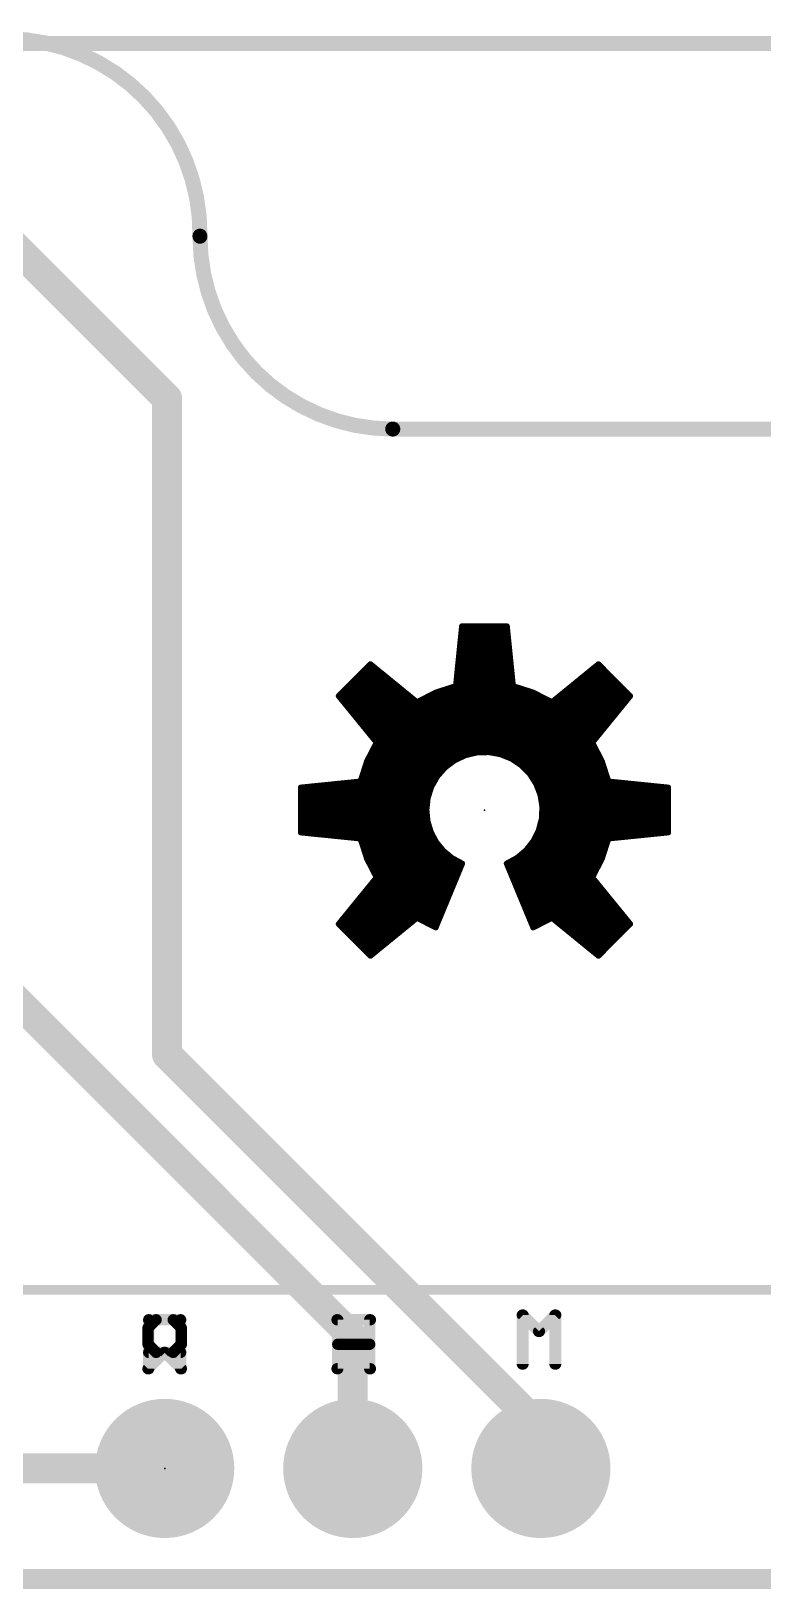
# Model space of a CAD drawing. Extents: x -52 to 61, y -28 to 22.
# Drawn here: x 6.58 to 16.46, y -10.52 to 10.52 of the extents above; entities that cross this region are included whole.
import ezdxf

# ---------------------------------------------------------------- set-up
doc = ezdxf.new("R2010")
doc.units = 0
for name, color, linetype in [('1', 12, 'CONTINUOUS'), ('16', 132, 'CONTINUOUS'), ('17', 110, 'CONTINUOUS'), ('20', 53, 'CONTINUOUS'), ('21', 53, 'CONTINUOUS'), ('22', 53, 'CONTINUOUS'), ('23', 53, 'CONTINUOUS'), ('47', 253, 'CONTINUOUS'), ('51', 53, 'CONTINUOUS')]:
    doc.layers.add(name, color=color, linetype=linetype)

# ---------------------------------------------------------------- blocks, each defined once
blk = doc.blocks.new('RECT')
blk.add_solid([(-0.5, -0.5), (0.5, -0.5), (-0.5, 0.5), (0.5, 0.5)])
blk = doc.blocks.new('ROUNDP')
at = {"const_width": 0.5}
blk.add_lwpolyline([(0, -0.25, 1), (0, 0.25, 1), (0, -0.25)], format="xyb", dxfattribs=at)

msp = doc.modelspace()

# ---------------------------------------------------------------- linework, layer by layer
at = {"layer": '1', "const_width": 0.2032}
for points in [[(26.035, 10.3505), (-26.035, 10.3505)], [(-26.035, -10.3505), (26.035, -10.3505)]]:
    msp.add_lwpolyline(points, dxfattribs=at)
at = {"layer": '16'}
for points, const_width in [([(26.035, 10.3505), (-26.035, 10.3505)], 0.2032), ([(5.956, 8.014), (8.4138, 5.5563)], 0.4064), ([(8.4138, 5.5563), (8.4138, -3.302)], 0.4064), ([(10.922, -7.112), (5.225, -1.415)], 0.4064), ([(8.4138, -3.302), (13.462, -8.3503)], 0.4064), ([(10.922, -8.89), (10.922, -7.112)], 0.4064), ([(13.462, -8.89), (13.462, -8.3503)], 0.4064), ([(8.382, -8.89), (-2.54, -8.89)], 0.4064), ([(-26.035, -10.3505), (26.035, -10.3505)], 0.2032)]:
    msp.add_lwpolyline(points, dxfattribs=dict(at, const_width=const_width))
at = {"layer": '16', "const_width": 0.2032}
for points in [[(8.5153, 5.5563, 1), (8.3122, 5.5563)], [(8.3419, 5.4844, 1), (8.4856, 5.6281)], [(8.4856, -3.2302, 1), (8.3419, -3.3738)], [(8.3122, -3.302, 1), (8.5153, -3.302)], [(11.0236, -7.112, 1), (10.8204, -7.112)], [(10.8502, -7.1838, 1), (10.9938, -7.0402)], [(13.5636, -8.3503, 1), (13.3604, -8.3503)], [(13.3902, -8.4221, 1), (13.5338, -8.2784)], [(8.382, -8.9916, 1), (8.382, -8.7884)], [(10.8204, -8.89, 1), (11.0236, -8.89)], [(13.3604, -8.89, 1), (13.5636, -8.89)]]:
    msp.add_lwpolyline(points, format="xyb", dxfattribs=at)
at = {"layer": '20'}
for points, const_width in [([(8.8582, 7.747, 0.4142), (6.2548, 10.414)], 0.2032), ([(8.9091, 7.747, 1), (8.8074, 7.747)], 0.1016), ([(8.8582, 7.747, 0.4142), (11.4618, 5.1435)], 0.2032), ([(8.8075, 7.7476, 1), (8.909, 7.7464)], 0.1016), ([(11.4618, 5.1943, 1), (11.4618, 5.0927)], 0.1016), ([(11.4618, 5.0927, 1), (11.4618, 5.1943)], 0.1016)]:
    msp.add_lwpolyline(points, format="xyb", dxfattribs=dict(at, const_width=const_width))
at = {"layer": '20', "const_width": 0.2032}
for points in [[(24.511, 5.1435), (11.4618, 5.1435)], [(-6.2548, -10.414), (18.2245, -10.414)]]:
    msp.add_lwpolyline(points, dxfattribs=at)
at = {"layer": '21'}
for points, const_width in [([(12.3953, 2.4814), (12.3134, 1.6747)], 0.0762), ([(12.3755, 2.286), (13.0245, 2.286)], 0.0762), ([(12.3832, 2.3622), (13.0168, 2.3622)], 0.0762), ([(12.3909, 2.4384), (13.0091, 2.4384)], 0.0762), ([(13.0047, 2.4814), (12.3953, 2.4814)], 0.0762), ([(13.0866, 1.6747), (13.0047, 2.4814)], 0.0762), ([(12.36, 2.1336), (13.04, 2.1336)], 0.0762), ([(12.3677, 2.2098), (13.0323, 2.2098)], 0.0762), ([(11.1608, 1.97), (10.73, 1.5392)], 0.0762), ([(11.0958, 1.905), (11.2405, 1.905)], 0.0762), ([(11.7892, 1.4576), (11.1608, 1.97)], 0.0762), ([(12.3368, 1.905), (13.0632, 1.905)], 0.0762), ([(12.3445, 1.9812), (13.0555, 1.9812)], 0.0762), ([(12.3523, 2.0574), (13.0477, 2.0574)], 0.0762), ([(14.2392, 1.97), (13.6108, 1.4576)], 0.0762), ([(14.1595, 1.905), (14.3042, 1.905)], 0.0762), ([(14.67, 1.5392), (14.2392, 1.97)], 0.0762), ([(10.8672, 1.6764), (11.5209, 1.6764)], 0.0762), ([(10.9434, 1.7526), (11.4274, 1.7526)], 0.0762), ([(11.0196, 1.8288), (11.334, 1.8288)], 0.0762), ([(12.3134, 1.6747), (12.0423, 1.5879)], 0.0762), ([(12.3136, 1.6764), (13.0864, 1.6764)], 0.0762), ([(12.3213, 1.7526), (13.0787, 1.7526)], 0.0762), ([(12.329, 1.8288), (13.071, 1.8288)], 0.0762), ([(13.3577, 1.5879), (13.0866, 1.6747)], 0.0762), ([(13.8791, 1.6764), (14.5328, 1.6764)], 0.0762), ([(13.9726, 1.7526), (14.4566, 1.7526)], 0.0762), ([(14.066, 1.8288), (14.3804, 1.8288)], 0.0762), ([(10.73, 1.5392), (11.2424, 0.9108)], 0.0762), ([(10.7424, 1.524), (11.7078, 1.524)], 0.0762), ([(10.791, 1.6002), (11.6143, 1.6002)], 0.0762), ([(10.8045, 1.4478), (14.5955, 1.4478)], 0.0762), ([(12.0423, 1.5879), (11.7892, 1.4576)], 0.0762), ([(11.9181, 1.524), (13.4819, 1.524)], 0.0762), ([(12.0806, 1.6002), (13.3194, 1.6002)], 0.0762), ([(13.6108, 1.4576), (13.3577, 1.5879)], 0.0762), ([(13.6922, 1.524), (14.6576, 1.524)], 0.0762), ([(13.7857, 1.6002), (14.609, 1.6002)], 0.0762), ([(14.1576, 0.9108), (14.67, 1.5392)], 0.0762), ([(10.8667, 1.3716), (14.5333, 1.3716)], 0.0762), ([(10.9288, 1.2954), (14.4712, 1.2954)], 0.0762), ([(10.9909, 1.2192), (14.4091, 1.2192)], 0.0762), ([(11.0531, 1.143), (14.3469, 1.143)], 0.0762), ([(11.1152, 1.0668), (14.2848, 1.0668)], 0.0762), ([(11.2424, 0.9108), (11.1121, 0.6577)], 0.0762), ([(11.1773, 0.9906), (14.2227, 0.9906)], 0.0762), ([(11.205, 0.8382), (14.195, 0.8382)], 0.0762), ([(11.2395, 0.9144), (14.1605, 0.9144)], 0.0762), ([(14.2879, 0.6577), (14.1576, 0.9108)], 0.0762), ([(11.1121, 0.6577), (11.0253, 0.3866)], 0.0762), ([(11.0967, 0.6096), (12.2176, 0.6096)], 0.0762), ([(11.1265, 0.6858), (12.3321, 0.6858)], 0.0762), ([(11.1658, 0.762), (12.5451, 0.762)], 0.0762), ([(12.1686, 0.5727), (12.2968, 0.6692)], 0.0762), ([(12.2968, 0.6692), (12.4419, 0.7374)], 0.0762), ([(12.4419, 0.7374), (12.598, 0.7746)], 0.0762), ([(12.598, 0.7746), (12.7584, 0.7791)], 0.0762), ([(12.7584, 0.7791), (12.9163, 0.7508)], 0.0762), ([(12.8536, 0.762), (14.2342, 0.762)], 0.0762), ([(12.9163, 0.7508), (13.065, 0.6908)], 0.0762), ([(13.065, 0.6908), (13.1984, 0.6016)], 0.0762), ([(13.0725, 0.6858), (14.2735, 0.6858)], 0.0762), ([(13.1865, 0.6096), (14.3033, 0.6096)], 0.0762), ([(13.1984, 0.6016), (13.3108, 0.4871)], 0.0762), ([(14.3747, 0.3866), (14.2879, 0.6577)], 0.0762), ([(11.0253, 0.3866), (10.2186, 0.3047)], 0.0762), ([(11.0479, 0.4572), (12.0673, 0.4572)], 0.0762), ([(11.0723, 0.5334), (12.1341, 0.5334)], 0.0762), ([(11.9839, 0.3124), (12.0628, 0.4521)], 0.0762), ([(12.0628, 0.4521), (12.1686, 0.5727)], 0.0762), ([(13.2654, 0.5334), (14.3277, 0.5334)], 0.0762), ([(13.3108, 0.4871), (13.3974, 0.3521)], 0.0762), ([(13.33, 0.4572), (14.3521, 0.4572)], 0.0762), ([(15.1814, 0.3047), (14.3747, 0.3866)], 0.0762), ([(10.2186, 0.3047), (10.2186, -0.3047)], 0.0762), ([(10.2186, 0.2286), (11.9572, 0.2286)], 0.0762), ([(10.2196, 0.3048), (11.9815, 0.3048)], 0.0762), ([(10.9701, 0.381), (12.0226, 0.381)], 0.0762), ([(11.9352, 0.1596), (11.9839, 0.3124)], 0.0762), ([(13.3789, 0.381), (14.4299, 0.381)], 0.0762), ([(13.3974, 0.3521), (13.4546, 0.2022)], 0.0762), ([(13.4155, 0.3048), (15.1804, 0.3048)], 0.0762), ([(13.4446, 0.2286), (15.1814, 0.2286)], 0.0762), ([(13.4546, 0.2022), (13.48, 0.0438)], 0.0762), ([(15.1814, -0.3047), (15.1814, 0.3047)], 0.0762), ([(10.2186, 0.1524), (11.9344, 0.1524)], 0.0762), ([(10.2186, 0.0762), (11.9266, 0.0762)], 0.0762), ([(10.2186, 0), (11.9187, 0)], 0.0762), ([(11.9187, 0), (11.9352, 0.1596)], 0.0762), ([(11.9337, -0.1524), (11.9187, 0)], 0.0762), ([(13.4626, 0.1524), (15.1814, 0.1524)], 0.0762), ([(13.48, 0.0438), (13.4725, -0.1164)], 0.0762), ([(13.4748, 0.0762), (15.1814, 0.0762)], 0.0762), ([(13.478, 0), (15.1814, 0)], 0.0762), ([(10.2186, -0.0762), (11.9262, -0.0762)], 0.0762), ([(10.2186, -0.1524), (11.9337, -0.1524)], 0.0762), ([(10.2186, -0.2286), (11.9568, -0.2286)], 0.0762), ([(11.9782, -0.299), (11.9337, -0.1524)], 0.0762), ([(13.4725, -0.1164), (13.4325, -0.2718)], 0.0762), ([(13.4436, -0.2286), (15.1814, -0.2286)], 0.0762), ([(13.4633, -0.1524), (15.1814, -0.1524)], 0.0762), ([(13.4744, -0.0762), (15.1814, -0.0762)], 0.0762), ([(10.2186, -0.3047), (11.0253, -0.3866)], 0.0762), ([(10.2196, -0.3048), (11.9813, -0.3048)], 0.0762), ([(10.9701, -0.381), (12.022, -0.381)], 0.0762), ([(11.0253, -0.3866), (11.1121, -0.6577)], 0.0762), ([(11.0479, -0.4572), (12.0694, -0.4572)], 0.0762), ([(12.0504, -0.4341), (11.9782, -0.299)], 0.0762), ([(12.1475, -0.5525), (12.0504, -0.4341)], 0.0762), ([(13.3615, -0.4156), (13.2627, -0.542)], 0.0762), ([(13.329, -0.4572), (14.3521, -0.4572)], 0.0762), ([(13.4325, -0.2718), (13.3615, -0.4156)], 0.0762), ([(13.3786, -0.381), (14.4299, -0.381)], 0.0762), ([(13.4162, -0.3048), (15.1804, -0.3048)], 0.0762), ([(14.2879, -0.6577), (14.3747, -0.3866)], 0.0762), ([(14.3747, -0.3866), (15.1814, -0.3047)], 0.0762), ([(11.0723, -0.5334), (12.1319, -0.5334)], 0.0762), ([(11.0967, -0.6096), (12.2172, -0.6096)], 0.0762), ([(11.1121, -0.6577), (11.2424, -0.9108)], 0.0762), ([(12.2659, -0.6496), (12.1475, -0.5525)], 0.0762), ([(12.401, -0.7218), (12.2659, -0.6496)], 0.0762), ([(13.1401, -0.6455), (12.999, -0.7218)], 0.0762), ([(13.2627, -0.542), (13.1401, -0.6455)], 0.0762), ([(13.1826, -0.6096), (14.3033, -0.6096)], 0.0762), ([(13.2694, -0.5334), (14.3277, -0.5334)], 0.0762), ([(14.1576, -0.9108), (14.2879, -0.6577)], 0.0762), ([(11.1265, -0.6858), (12.3336, -0.6858)], 0.0762), ([(11.1658, -0.762), (12.3843, -0.762)], 0.0762), ([(11.205, -0.8382), (12.3528, -0.8382)], 0.0762), ([(12.0422, -1.588), (12.401, -0.7218)], 0.0762), ([(12.999, -0.7218), (13.3578, -1.588)], 0.0762), ([(13.0157, -0.762), (14.2342, -0.762)], 0.0762), ([(13.0472, -0.8382), (14.195, -0.8382)], 0.0762), ([(13.0656, -0.6858), (14.2735, -0.6858)], 0.0762), ([(11.2424, -0.9108), (10.73, -1.5392)], 0.0762), ([(11.1152, -1.0668), (12.2581, -1.0668)], 0.0762), ([(11.1773, -0.9906), (12.2897, -0.9906)], 0.0762), ([(11.2395, -0.9144), (12.3212, -0.9144)], 0.0762), ([(13.0788, -0.9144), (14.1605, -0.9144)], 0.0762), ([(13.1103, -0.9906), (14.2227, -0.9906)], 0.0762), ([(13.1419, -1.0668), (14.2848, -1.0668)], 0.0762), ([(14.67, -1.5392), (14.1576, -0.9108)], 0.0762), ([(10.9288, -1.2954), (12.1634, -1.2954)], 0.0762), ([(10.9909, -1.2192), (12.195, -1.2192)], 0.0762), ([(11.0531, -1.143), (12.2265, -1.143)], 0.0762), ([(13.1735, -1.143), (14.3469, -1.143)], 0.0762), ([(13.205, -1.2192), (14.4091, -1.2192)], 0.0762), ([(13.2366, -1.2954), (14.4712, -1.2954)], 0.0762), ([(10.8045, -1.4478), (12.1003, -1.4478)], 0.0762), ([(10.8667, -1.3716), (12.1318, -1.3716)], 0.0762), ([(11.1608, -1.97), (11.7892, -1.4576)], 0.0762), ([(11.7892, -1.4576), (12.0422, -1.588)], 0.0762), ([(13.2682, -1.3716), (14.5333, -1.3716)], 0.0762), ([(13.2997, -1.4478), (14.5955, -1.4478)], 0.0762), ([(13.3578, -1.588), (13.6108, -1.4576)], 0.0762), ([(13.6108, -1.4576), (14.2392, -1.97)], 0.0762), ([(10.73, -1.5392), (11.1608, -1.97)], 0.0762), ([(10.7424, -1.524), (11.7078, -1.524)], 0.0762), ([(10.791, -1.6002), (11.6143, -1.6002)], 0.0762), ([(10.8672, -1.6764), (11.5209, -1.6764)], 0.0762), ([(11.918, -1.524), (12.0687, -1.524)], 0.0762), ([(13.3313, -1.524), (13.482, -1.524)], 0.0762), ([(13.6922, -1.524), (14.6576, -1.524)], 0.0762), ([(13.7857, -1.6002), (14.609, -1.6002)], 0.0762), ([(13.8791, -1.6764), (14.5328, -1.6764)], 0.0762), ([(14.2392, -1.97), (14.67, -1.5392)], 0.0762), ([(10.9434, -1.7526), (11.4274, -1.7526)], 0.0762), ([(11.0196, -1.8288), (11.334, -1.8288)], 0.0762), ([(11.0958, -1.905), (11.2405, -1.905)], 0.0762), ([(13.9726, -1.7526), (14.4566, -1.7526)], 0.0762), ([(14.066, -1.8288), (14.3804, -1.8288)], 0.0762), ([(14.1595, -1.905), (14.3042, -1.905)], 0.0762), ([(8.1665, -7.5438), (8.1665, -6.8828)], 0.1524), ([(8.1665, -6.8828), (8.497, -6.8828)], 0.1524), ([(8.497, -6.8828), (8.6072, -6.993)], 0.1524), ([(8.6072, -6.993), (8.6072, -7.2133)], 0.1524), ([(11.1599, -6.8828), (10.7192, -6.8828)], 0.1524), ([(10.7192, -6.8828), (10.7192, -7.5438)], 0.1524), ([(13.2211, -7.4803), (13.2211, -6.8193)], 0.1524), ([(13.2211, -6.8193), (13.4415, -7.0397)], 0.1524), ([(13.4415, -7.0397), (13.6618, -6.8193)], 0.1524), ([(13.6618, -6.8193), (13.6618, -7.4803)], 0.1524), ([(8.6072, -7.2133), (8.497, -7.3235)], 0.1524), ([(10.7192, -7.2133), (10.9396, -7.2133)], 0.1524), ([(8.497, -7.3235), (8.1665, -7.3235)], 0.1524), ([(8.3869, -7.3235), (8.6072, -7.5438)], 0.1524), ([(10.7192, -7.5438), (11.1599, -7.5438)], 0.1524)]:
    msp.add_lwpolyline(points, dxfattribs=dict(at, const_width=const_width))
for points, const_width in [([(12.3755, 2.3051, 1), (12.3755, 2.267)], 0.0381), ([(12.3832, 2.3813, 1), (12.3832, 2.3432)], 0.0381), ([(12.3909, 2.4575, 1), (12.3909, 2.4194)], 0.0381), ([(12.3953, 2.5005, 1), (12.3953, 2.4624)], 0.0381), ([(12.4143, 2.4795, 1), (12.3763, 2.4833)], 0.0381), ([(13.0237, 2.4833, 1), (12.9857, 2.4795)], 0.0381), ([(13.0047, 2.4624, 1), (13.0047, 2.5005)], 0.0381), ([(13.0091, 2.4194, 1), (13.0091, 2.4575)], 0.0381), ([(13.0168, 2.3432, 1), (13.0168, 2.3813)], 0.0381), ([(13.0245, 2.267, 1), (13.0245, 2.3051)], 0.0381), ([(12.36, 2.1526, 1), (12.36, 2.1145)], 0.0381), ([(12.3677, 2.2288, 1), (12.3677, 2.1907)], 0.0381), ([(13.0323, 2.1907, 1), (13.0323, 2.2288)], 0.0381), ([(13.04, 2.1145, 1), (13.04, 2.1526)], 0.0381), ([(11.0958, 1.9241, 1), (11.0958, 1.886)], 0.0381), ([(11.1728, 1.9848, 1), (11.1488, 1.9552)], 0.0381), ([(11.1743, 1.9565, 1), (11.1473, 1.9835)], 0.0381), ([(11.2405, 1.886, 1), (11.2405, 1.9241)], 0.0381), ([(12.3368, 1.9241, 1), (12.3368, 1.886)], 0.0381), ([(12.3445, 2.0002, 1), (12.3445, 1.9622)], 0.0381), ([(12.3523, 2.0764, 1), (12.3523, 2.0383)], 0.0381), ([(13.0477, 2.0383, 1), (13.0477, 2.0764)], 0.0381), ([(13.0555, 1.9622, 1), (13.0555, 2.0002)], 0.0381), ([(13.0632, 1.886, 1), (13.0632, 1.9241)], 0.0381), ([(14.1595, 1.9241, 1), (14.1595, 1.886)], 0.0381), ([(14.2527, 1.9835, 1), (14.2257, 1.9565)], 0.0381), ([(14.2512, 1.9552, 1), (14.2272, 1.9848)], 0.0381), ([(14.3042, 1.886, 1), (14.3042, 1.9241)], 0.0381), ([(10.8672, 1.6955, 1), (10.8672, 1.6574)], 0.0381), ([(10.9434, 1.7717, 1), (10.9434, 1.7336)], 0.0381), ([(11.0196, 1.8478, 1), (11.0196, 1.8097)], 0.0381), ([(11.334, 1.8097, 1), (11.334, 1.8478)], 0.0381), ([(11.4274, 1.7336, 1), (11.4274, 1.7717)], 0.0381), ([(11.5209, 1.6574, 1), (11.5209, 1.6955)], 0.0381), ([(12.2944, 1.6766, 1), (12.3324, 1.6728)], 0.0381), ([(12.3136, 1.6955, 1), (12.3136, 1.6574)], 0.0381), ([(12.3213, 1.7717, 1), (12.3213, 1.7336)], 0.0381), ([(12.3192, 1.6566, 1), (12.3076, 1.6928)], 0.0381), ([(12.329, 1.8478, 1), (12.329, 1.8097)], 0.0381), ([(13.0924, 1.6928, 1), (13.0808, 1.6566)], 0.0381), ([(13.0676, 1.6728, 1), (13.1056, 1.6766)], 0.0381), ([(13.071, 1.8097, 1), (13.071, 1.8478)], 0.0381), ([(13.0787, 1.7336, 1), (13.0787, 1.7717)], 0.0381), ([(13.0864, 1.6574, 1), (13.0864, 1.6955)], 0.0381), ([(13.8791, 1.6955, 1), (13.8791, 1.6574)], 0.0381), ([(13.9726, 1.7717, 1), (13.9726, 1.7336)], 0.0381), ([(14.066, 1.8478, 1), (14.066, 1.8097)], 0.0381), ([(14.3804, 1.8097, 1), (14.3804, 1.8478)], 0.0381), ([(14.4566, 1.7336, 1), (14.4566, 1.7717)], 0.0381), ([(14.5328, 1.6574, 1), (14.5328, 1.6955)], 0.0381), ([(10.7448, 1.5512, 1), (10.7152, 1.5272)], 0.0381), ([(10.7165, 1.5527, 1), (10.7435, 1.5257)], 0.0381), ([(10.7424, 1.5431, 1), (10.7424, 1.505)], 0.0381), ([(10.791, 1.6193, 1), (10.791, 1.5812)], 0.0381), ([(10.8045, 1.4668, 1), (10.8045, 1.4287)], 0.0381), ([(11.6143, 1.5812, 1), (11.6143, 1.6193)], 0.0381), ([(11.7078, 1.505, 1), (11.7078, 1.5431)], 0.0381), ([(11.7805, 1.4745, 1), (11.7979, 1.4407)], 0.0381), ([(11.7772, 1.4428, 1), (11.8012, 1.4724)], 0.0381), ([(11.9181, 1.5431, 1), (11.9181, 1.505)], 0.0381), ([(12.0365, 1.6061, 1), (12.0481, 1.5698)], 0.0381), ([(12.051, 1.571, 1), (12.0336, 1.6049)], 0.0381), ([(12.0806, 1.6193, 1), (12.0806, 1.5812)], 0.0381), ([(13.3194, 1.5812, 1), (13.3194, 1.6193)], 0.0381), ([(13.3664, 1.6049, 1), (13.349, 1.571)], 0.0381), ([(13.3519, 1.5698, 1), (13.3635, 1.6061)], 0.0381), ([(13.4819, 1.505, 1), (13.4819, 1.5431)], 0.0381), ([(13.5988, 1.4724, 1), (13.6228, 1.4428)], 0.0381), ([(13.6021, 1.4407, 1), (13.6195, 1.4745)], 0.0381), ([(13.6922, 1.5431, 1), (13.6922, 1.505)], 0.0381), ([(13.7857, 1.6193, 1), (13.7857, 1.5812)], 0.0381), ([(14.5955, 1.4287, 1), (14.5955, 1.4668)], 0.0381), ([(14.609, 1.5812, 1), (14.609, 1.6193)], 0.0381), ([(14.6848, 1.5272, 1), (14.6552, 1.5512)], 0.0381), ([(14.6565, 1.5257, 1), (14.6835, 1.5527)], 0.0381), ([(14.6576, 1.505, 1), (14.6576, 1.5431)], 0.0381), ([(10.8667, 1.3907, 1), (10.8667, 1.3526)], 0.0381), ([(10.9288, 1.3145, 1), (10.9288, 1.2764)], 0.0381), ([(14.4712, 1.2764, 1), (14.4712, 1.3145)], 0.0381), ([(14.5333, 1.3526, 1), (14.5333, 1.3907)], 0.0381), ([(10.9909, 1.2383, 1), (10.9909, 1.2002)], 0.0381), ([(11.0531, 1.1621, 1), (11.0531, 1.124)], 0.0381), ([(11.1152, 1.0858, 1), (11.1152, 1.0477)], 0.0381), ([(14.2848, 1.0477, 1), (14.2848, 1.0858)], 0.0381), ([(14.3469, 1.124, 1), (14.3469, 1.1621)], 0.0381), ([(14.4091, 1.2002, 1), (14.4091, 1.2383)], 0.0381), ([(11.1773, 1.0096, 1), (11.1773, 0.9716)], 0.0381), ([(11.205, 0.8573, 1), (11.205, 0.8192)], 0.0381), ([(11.2395, 0.9335, 1), (11.2395, 0.8953)], 0.0381), ([(11.2593, 0.9021, 1), (11.2255, 0.9195)], 0.0381), ([(11.2276, 0.8988, 1), (11.2572, 0.9228)], 0.0381), ([(14.1745, 0.9195, 1), (14.1407, 0.9021)], 0.0381), ([(14.1428, 0.9228, 1), (14.1724, 0.8988)], 0.0381), ([(14.1605, 0.8953, 1), (14.1605, 0.9335)], 0.0381), ([(14.195, 0.8192, 1), (14.195, 0.8573)], 0.0381), ([(14.2227, 0.9716, 1), (14.2227, 1.0096)], 0.0381), ([(11.0967, 0.6287, 1), (11.0967, 0.5906)], 0.0381), ([(11.0951, 0.6664, 1), (11.129, 0.649)], 0.0381), ([(11.1302, 0.6519, 1), (11.0939, 0.6635)], 0.0381), ([(11.1265, 0.7049, 1), (11.1265, 0.6668)], 0.0381), ([(11.1658, 0.7811, 1), (11.1658, 0.7429)], 0.0381), ([(12.2176, 0.5906, 1), (12.2176, 0.6287)], 0.0381), ([(12.2886, 0.6864, 1), (12.3049, 0.6519)], 0.0381), ([(12.3082, 0.654, 1), (12.2853, 0.6844)], 0.0381), ([(12.3321, 0.6668, 1), (12.3321, 0.7049)], 0.0381), ([(12.4375, 0.756, 1), (12.4463, 0.7189)], 0.0381), ([(12.45, 0.7202, 1), (12.4338, 0.7547)], 0.0381), ([(12.5451, 0.7429, 1), (12.5451, 0.7811)], 0.0381), ([(12.5975, 0.7936, 1), (12.5985, 0.7556)], 0.0381), ([(12.6024, 0.7561, 1), (12.5936, 0.7931)], 0.0381), ([(12.7617, 0.7979, 1), (12.755, 0.7603)], 0.0381), ([(12.7589, 0.7601, 1), (12.7578, 0.7981)], 0.0381), ([(12.8536, 0.7811, 1), (12.8536, 0.7429)], 0.0381), ([(12.9234, 0.7684, 1), (12.9091, 0.7331)], 0.0381), ([(12.9129, 0.732, 1), (12.9196, 0.7695)], 0.0381), ([(13.0756, 0.7066, 1), (13.0545, 0.6749)], 0.0381), ([(13.0725, 0.7049, 1), (13.0725, 0.6668)], 0.0381), ([(13.0579, 0.6731, 1), (13.0722, 0.7084)], 0.0381), ([(13.1865, 0.6287, 1), (13.1865, 0.5906)], 0.0381), ([(13.212, 0.615, 1), (13.1848, 0.5883)], 0.0381), ([(13.1878, 0.5858, 1), (13.209, 0.6175)], 0.0381), ([(14.2342, 0.7429, 1), (14.2342, 0.7811)], 0.0381), ([(14.3061, 0.6635, 1), (14.2698, 0.6519)], 0.0381), ([(14.271, 0.649, 1), (14.3049, 0.6664)], 0.0381), ([(14.2735, 0.6668, 1), (14.2735, 0.7049)], 0.0381), ([(14.3033, 0.5906, 1), (14.3033, 0.6287)], 0.0381), ([(11.0272, 0.3676, 1), (11.0234, 0.4056)], 0.0381), ([(11.0479, 0.4763, 1), (11.0479, 0.4381)], 0.0381), ([(11.0723, 0.5524, 1), (11.0723, 0.5143)], 0.0381), ([(12.0485, 0.4647, 1), (12.0771, 0.4395)], 0.0381), ([(12.0794, 0.4427, 1), (12.0462, 0.4615)], 0.0381), ([(12.0673, 0.4381, 1), (12.0673, 0.4763)], 0.0381), ([(12.1341, 0.5143, 1), (12.1341, 0.5524)], 0.0381), ([(12.1571, 0.5879, 1), (12.18, 0.5575)], 0.0381), ([(12.1829, 0.5602, 1), (12.1542, 0.5853)], 0.0381), ([(13.2654, 0.5524, 1), (13.2654, 0.5143)], 0.0381), ([(13.3268, 0.4974, 1), (13.2948, 0.4769)], 0.0381), ([(13.2972, 0.4738, 1), (13.3244, 0.5005)], 0.0381), ([(13.33, 0.4763, 1), (13.33, 0.4381)], 0.0381), ([(14.3277, 0.5143, 1), (14.3277, 0.5524)], 0.0381), ([(14.3521, 0.4381, 1), (14.3521, 0.4763)], 0.0381), ([(14.3766, 0.4056, 1), (14.3728, 0.3676)], 0.0381), ([(10.2167, 0.3237, 1), (10.2205, 0.2857)], 0.0381), ([(10.2186, 0.2477, 1), (10.2186, 0.2095)], 0.0381), ([(10.2377, 0.3047, 1), (10.1996, 0.3047)], 0.0381), ([(10.2196, 0.3239, 1), (10.2196, 0.2858)], 0.0381), ([(10.9701, 0.4001, 1), (10.9701, 0.3619)], 0.0381), ([(11.0072, 0.3924, 1), (11.0434, 0.3808)], 0.0381), ([(11.9572, 0.2095, 1), (11.9572, 0.2477)], 0.0381), ([(11.9673, 0.3218, 1), (12.0005, 0.3031)], 0.0381), ([(12.002, 0.3066, 1), (11.9657, 0.3182)], 0.0381), ([(11.9815, 0.2858, 1), (11.9815, 0.3239)], 0.0381), ([(12.0226, 0.3619, 1), (12.0226, 0.4001)], 0.0381), ([(13.3789, 0.4001, 1), (13.3789, 0.3619)], 0.0381), ([(13.4152, 0.3589, 1), (13.3796, 0.3453)], 0.0381), ([(13.3814, 0.3418, 1), (13.4135, 0.3624)], 0.0381), ([(13.4155, 0.3239, 1), (13.4155, 0.2858)], 0.0381), ([(13.4446, 0.2477, 1), (13.4446, 0.2095)], 0.0381), ([(13.4735, 0.2052, 1), (13.4358, 0.1992)], 0.0381), ([(13.4368, 0.1954, 1), (13.4724, 0.209)], 0.0381), ([(14.3566, 0.3808, 1), (14.3928, 0.3924)], 0.0381), ([(14.4299, 0.3619, 1), (14.4299, 0.4001)], 0.0381), ([(15.2005, 0.3047, 1), (15.1623, 0.3047)], 0.0381), ([(15.1795, 0.2857, 1), (15.1833, 0.3237)], 0.0381), ([(15.1804, 0.2858, 1), (15.1804, 0.3239)], 0.0381), ([(15.1814, 0.2095, 1), (15.1814, 0.2477)], 0.0381), ([(10.2186, 0.1715, 1), (10.2186, 0.1333)], 0.0381), ([(10.2186, 0.0953, 1), (10.2186, 0.0572)], 0.0381), ([(10.2186, 0.0191, 1), (10.2186, -0.0191)], 0.0381), ([(11.9377, 0.0019, 1), (11.8997, -0.0019)], 0.0381), ([(11.8998, 0.002, 1), (11.9376, -0.002)], 0.0381), ([(11.917, 0.1654, 1), (11.9533, 0.1538)], 0.0381), ([(11.9541, 0.1576, 1), (11.9162, 0.1615)], 0.0381), ([(11.9187, -0.0191, 1), (11.9187, 0.0191)], 0.0381), ([(11.9266, 0.0572, 1), (11.9266, 0.0953)], 0.0381), ([(11.9344, 0.1333, 1), (11.9344, 0.1715)], 0.0381), ([(13.4626, 0.1715, 1), (13.4626, 0.1333)], 0.0381), ([(13.4748, 0.0953, 1), (13.4748, 0.0572)], 0.0381), ([(13.478, 0.0191, 1), (13.478, -0.0191)], 0.0381), ([(13.4991, 0.0429, 1), (13.461, 0.0447)], 0.0381), ([(13.4612, 0.0408, 1), (13.4988, 0.0468)], 0.0381), ([(15.1814, 0.1333, 1), (15.1814, 0.1715)], 0.0381), ([(15.1814, 0.0572, 1), (15.1814, 0.0953)], 0.0381), ([(15.1814, -0.0191, 1), (15.1814, 0.0191)], 0.0381), ([(10.2186, -0.0572, 1), (10.2186, -0.0953)], 0.0381), ([(10.2186, -0.1333, 1), (10.2186, -0.1715)], 0.0381), ([(10.2186, -0.2095, 1), (10.2186, -0.2477)], 0.0381), ([(11.9519, -0.1469, 1), (11.9155, -0.158)], 0.0381), ([(11.9147, -0.1543, 1), (11.9527, -0.1506)], 0.0381), ([(11.9262, -0.0953, 1), (11.9262, -0.0572)], 0.0381), ([(11.9337, -0.1715, 1), (11.9337, -0.1333)], 0.0381), ([(11.9568, -0.2477, 1), (11.9568, -0.2095)], 0.0381), ([(13.4436, -0.2095, 1), (13.4436, -0.2477)], 0.0381), ([(13.4633, -0.1333, 1), (13.4633, -0.1715)], 0.0381), ([(13.4535, -0.1155, 1), (13.4916, -0.1173)], 0.0381), ([(13.491, -0.1212, 1), (13.4541, -0.1117)], 0.0381), ([(13.4744, -0.0572, 1), (13.4744, -0.0953)], 0.0381), ([(15.1814, -0.0953, 1), (15.1814, -0.0572)], 0.0381), ([(15.1814, -0.1715, 1), (15.1814, -0.1333)], 0.0381), ([(15.1814, -0.2477, 1), (15.1814, -0.2095)], 0.0381), ([(10.2205, -0.2857, 1), (10.2167, -0.3237)], 0.0381), ([(10.1996, -0.3047, 1), (10.2377, -0.3047)], 0.0381), ([(10.2196, -0.2858, 1), (10.2196, -0.3239)], 0.0381), ([(10.9701, -0.3619, 1), (10.9701, -0.4001)], 0.0381), ([(11.0434, -0.3808, 1), (11.0072, -0.3924)], 0.0381), ([(11.0234, -0.4056, 1), (11.0272, -0.3676)], 0.0381), ([(11.0479, -0.4381, 1), (11.0479, -0.4763)], 0.0381), ([(11.995, -0.29, 1), (11.9614, -0.308)], 0.0381), ([(11.9599, -0.3045, 1), (11.9964, -0.2935)], 0.0381), ([(11.9813, -0.3239, 1), (11.9813, -0.2858)], 0.0381), ([(12.022, -0.4001, 1), (12.022, -0.3619)], 0.0381), ([(12.0651, -0.422, 1), (12.0356, -0.4461)], 0.0381), ([(12.0336, -0.443, 1), (12.0672, -0.4251)], 0.0381), ([(12.0694, -0.4763, 1), (12.0694, -0.4381)], 0.0381), ([(13.329, -0.4381, 1), (13.329, -0.4763)], 0.0381), ([(13.3444, -0.4072, 1), (13.3786, -0.4241)], 0.0381), ([(13.3765, -0.4274, 1), (13.3465, -0.4039)], 0.0381), ([(13.3786, -0.3619, 1), (13.3786, -0.4001)], 0.0381), ([(13.4162, -0.2858, 1), (13.4162, -0.3239)], 0.0381), ([(13.414, -0.267, 1), (13.4509, -0.2765)], 0.0381), ([(13.4496, -0.2802, 1), (13.4154, -0.2633)], 0.0381), ([(14.3521, -0.4763, 1), (14.3521, -0.4381)], 0.0381), ([(14.3728, -0.3676, 1), (14.3766, -0.4056)], 0.0381), ([(14.3928, -0.3924, 1), (14.3566, -0.3808)], 0.0381), ([(14.4299, -0.4001, 1), (14.4299, -0.3619)], 0.0381), ([(15.1623, -0.3047, 1), (15.2005, -0.3047)], 0.0381), ([(15.1833, -0.3237, 1), (15.1795, -0.2857)], 0.0381), ([(15.1804, -0.3239, 1), (15.1804, -0.2858)], 0.0381), ([(11.0723, -0.5143, 1), (11.0723, -0.5524)], 0.0381), ([(11.0967, -0.5906, 1), (11.0967, -0.6287)], 0.0381), ([(11.129, -0.649, 1), (11.0951, -0.6664)], 0.0381), ([(12.1596, -0.5377, 1), (12.1354, -0.5672)], 0.0381), ([(12.1319, -0.5524, 1), (12.1319, -0.5143)], 0.0381), ([(12.1328, -0.5645, 1), (12.1623, -0.5404)], 0.0381), ([(12.2172, -0.6287, 1), (12.2172, -0.5906)], 0.0381), ([(12.2749, -0.6328, 1), (12.2569, -0.6664)], 0.0381), ([(12.2538, -0.6643, 1), (12.278, -0.6349)], 0.0381), ([(13.1278, -0.631, 1), (13.1524, -0.6601)], 0.0381), ([(13.1492, -0.6623, 1), (13.1311, -0.6288)], 0.0381), ([(13.1826, -0.5906, 1), (13.1826, -0.6287)], 0.0381), ([(13.2477, -0.5303, 1), (13.2777, -0.5537)], 0.0381), ([(13.2694, -0.5143, 1), (13.2694, -0.5524)], 0.0381), ([(13.275, -0.5566, 1), (13.2504, -0.5274)], 0.0381), ([(14.3049, -0.6664, 1), (14.271, -0.649)], 0.0381), ([(14.3033, -0.6287, 1), (14.3033, -0.5906)], 0.0381), ([(14.3277, -0.5524, 1), (14.3277, -0.5143)], 0.0381), ([(11.0939, -0.6635, 1), (11.1302, -0.6519)], 0.0381), ([(11.1265, -0.6668, 1), (11.1265, -0.7049)], 0.0381), ([(11.1658, -0.7429, 1), (11.1658, -0.7811)], 0.0381), ([(11.205, -0.8192, 1), (11.205, -0.8573)], 0.0381), ([(12.3336, -0.7049, 1), (12.3336, -0.6668)], 0.0381), ([(12.3528, -0.8573, 1), (12.3528, -0.8192)], 0.0381), ([(12.4186, -0.7291, 1), (12.3834, -0.7145)], 0.0381), ([(12.3843, -0.7811, 1), (12.3843, -0.7429)], 0.0381), ([(12.392, -0.7386, 1), (12.41, -0.705)], 0.0381), ([(12.9899, -0.705, 1), (13.0081, -0.7386)], 0.0381), ([(13.0166, -0.7145, 1), (12.9814, -0.7291)], 0.0381), ([(13.0157, -0.7429, 1), (13.0157, -0.7811)], 0.0381), ([(13.0472, -0.8192, 1), (13.0472, -0.8573)], 0.0381), ([(13.0656, -0.6668, 1), (13.0656, -0.7049)], 0.0381), ([(14.195, -0.8573, 1), (14.195, -0.8192)], 0.0381), ([(14.2342, -0.7811, 1), (14.2342, -0.7429)], 0.0381), ([(14.2698, -0.6519, 1), (14.3061, -0.6635)], 0.0381), ([(14.2735, -0.7049, 1), (14.2735, -0.6668)], 0.0381), ([(11.1152, -1.0477, 1), (11.1152, -1.0858)], 0.0381), ([(11.1773, -0.9716, 1), (11.1773, -1.0096)], 0.0381), ([(11.2395, -0.8953, 1), (11.2395, -0.9335)], 0.0381), ([(11.2255, -0.9195, 1), (11.2593, -0.9021)], 0.0381), ([(11.2572, -0.9228, 1), (11.2276, -0.8988)], 0.0381), ([(12.2581, -1.0858, 1), (12.2581, -1.0477)], 0.0381), ([(12.2897, -1.0096, 1), (12.2897, -0.9716)], 0.0381), ([(12.3212, -0.9335, 1), (12.3212, -0.8953)], 0.0381), ([(13.0788, -0.8953, 1), (13.0788, -0.9335)], 0.0381), ([(13.1103, -0.9716, 1), (13.1103, -1.0096)], 0.0381), ([(13.1419, -1.0477, 1), (13.1419, -1.0858)], 0.0381), ([(14.1724, -0.8988, 1), (14.1428, -0.9228)], 0.0381), ([(14.1407, -0.9021, 1), (14.1745, -0.9195)], 0.0381), ([(14.1605, -0.9335, 1), (14.1605, -0.8953)], 0.0381), ([(14.2227, -1.0096, 1), (14.2227, -0.9716)], 0.0381), ([(14.2848, -1.0858, 1), (14.2848, -1.0477)], 0.0381), ([(10.9288, -1.2764, 1), (10.9288, -1.3145)], 0.0381), ([(10.9909, -1.2002, 1), (10.9909, -1.2383)], 0.0381), ([(11.0531, -1.124, 1), (11.0531, -1.1621)], 0.0381), ([(12.1634, -1.3145, 1), (12.1634, -1.2764)], 0.0381), ([(12.195, -1.2383, 1), (12.195, -1.2002)], 0.0381), ([(12.2265, -1.1621, 1), (12.2265, -1.124)], 0.0381), ([(13.1735, -1.124, 1), (13.1735, -1.1621)], 0.0381), ([(13.205, -1.2002, 1), (13.205, -1.2383)], 0.0381), ([(13.2366, -1.2764, 1), (13.2366, -1.3145)], 0.0381), ([(14.3469, -1.1621, 1), (14.3469, -1.124)], 0.0381), ([(14.4091, -1.2383, 1), (14.4091, -1.2002)], 0.0381), ([(14.4712, -1.3145, 1), (14.4712, -1.2764)], 0.0381), ([(10.8045, -1.4287, 1), (10.8045, -1.4668)], 0.0381), ([(10.8667, -1.3526, 1), (10.8667, -1.3907)], 0.0381), ([(11.7979, -1.4407, 1), (11.7805, -1.4745)], 0.0381), ([(11.8012, -1.4724, 1), (11.7772, -1.4428)], 0.0381), ([(12.1003, -1.4668, 1), (12.1003, -1.4287)], 0.0381), ([(12.1318, -1.3907, 1), (12.1318, -1.3526)], 0.0381), ([(13.2682, -1.3526, 1), (13.2682, -1.3907)], 0.0381), ([(13.2997, -1.4287, 1), (13.2997, -1.4668)], 0.0381), ([(13.6228, -1.4428, 1), (13.5988, -1.4724)], 0.0381), ([(13.6195, -1.4745, 1), (13.6021, -1.4407)], 0.0381), ([(14.5333, -1.3907, 1), (14.5333, -1.3526)], 0.0381), ([(14.5955, -1.4668, 1), (14.5955, -1.4287)], 0.0381), ([(10.7435, -1.5257, 1), (10.7165, -1.5527)], 0.0381), ([(10.7152, -1.5272, 1), (10.7448, -1.5512)], 0.0381), ([(10.7424, -1.505, 1), (10.7424, -1.5431)], 0.0381), ([(10.791, -1.5812, 1), (10.791, -1.6193)], 0.0381), ([(10.8672, -1.6574, 1), (10.8672, -1.6955)], 0.0381), ([(11.5209, -1.6955, 1), (11.5209, -1.6574)], 0.0381), ([(11.6143, -1.6193, 1), (11.6143, -1.5812)], 0.0381), ([(11.7078, -1.5431, 1), (11.7078, -1.505)], 0.0381), ([(11.918, -1.505, 1), (11.918, -1.5431)], 0.0381), ([(12.0246, -1.5807, 1), (12.0598, -1.5953)], 0.0381), ([(12.0335, -1.6049, 1), (12.0509, -1.5711)], 0.0381), ([(12.0687, -1.5431, 1), (12.0687, -1.505)], 0.0381), ([(13.3313, -1.505, 1), (13.3313, -1.5431)], 0.0381), ([(13.3491, -1.5711, 1), (13.3665, -1.6049)], 0.0381), ([(13.3402, -1.5953, 1), (13.3754, -1.5807)], 0.0381), ([(13.482, -1.5431, 1), (13.482, -1.505)], 0.0381), ([(13.6922, -1.505, 1), (13.6922, -1.5431)], 0.0381), ([(13.7857, -1.5812, 1), (13.7857, -1.6193)], 0.0381), ([(13.8791, -1.6574, 1), (13.8791, -1.6955)], 0.0381), ([(14.5328, -1.6955, 1), (14.5328, -1.6574)], 0.0381), ([(14.609, -1.6193, 1), (14.609, -1.5812)], 0.0381), ([(14.6552, -1.5512, 1), (14.6848, -1.5272)], 0.0381), ([(14.6835, -1.5527, 1), (14.6565, -1.5257)], 0.0381), ([(14.6576, -1.5431, 1), (14.6576, -1.505)], 0.0381), ([(10.9434, -1.7336, 1), (10.9434, -1.7717)], 0.0381), ([(11.0196, -1.8097, 1), (11.0196, -1.8478)], 0.0381), ([(11.0958, -1.886, 1), (11.0958, -1.9241)], 0.0381), ([(11.2405, -1.9241, 1), (11.2405, -1.886)], 0.0381), ([(11.334, -1.8478, 1), (11.334, -1.8097)], 0.0381), ([(11.4274, -1.7717, 1), (11.4274, -1.7336)], 0.0381), ([(13.9726, -1.7336, 1), (13.9726, -1.7717)], 0.0381), ([(14.066, -1.8097, 1), (14.066, -1.8478)], 0.0381), ([(14.1595, -1.886, 1), (14.1595, -1.9241)], 0.0381), ([(14.3042, -1.9241, 1), (14.3042, -1.886)], 0.0381), ([(14.3804, -1.8478, 1), (14.3804, -1.8097)], 0.0381), ([(14.4566, -1.7717, 1), (14.4566, -1.7336)], 0.0381), ([(11.1488, -1.9552, 1), (11.1728, -1.9848)], 0.0381), ([(11.1473, -1.9835, 1), (11.1743, -1.9565)], 0.0381), ([(14.2257, -1.9565, 1), (14.2527, -1.9835)], 0.0381), ([(14.2272, -1.9848, 1), (14.2512, -1.9552)], 0.0381), ([(8.2046, -6.8828, 1), (8.1284, -6.8828)], 0.0762), ([(8.1665, -6.8447, 1), (8.1665, -6.9209)], 0.0762), ([(8.524, -6.8559, 1), (8.4701, -6.9098)], 0.0762), ([(8.497, -6.9209, 1), (8.497, -6.8447)], 0.0762), ([(8.6453, -6.993, 1), (8.5691, -6.993)], 0.0762), ([(8.5802, -7.0199, 1), (8.6341, -6.9661)], 0.0762), ([(10.7192, -6.8447, 1), (10.7192, -6.9209)], 0.0762), ([(10.7573, -6.8828, 1), (10.6811, -6.8828)], 0.0762), ([(11.1599, -6.9209, 1), (11.1599, -6.8447)], 0.0762), ([(13.2592, -6.8193, 1), (13.183, -6.8193)], 0.0762), ([(13.2481, -6.7924, 1), (13.1942, -6.8463)], 0.0762), ([(13.6999, -6.8193, 1), (13.6237, -6.8193)], 0.0762), ([(13.6887, -6.8463, 1), (13.6348, -6.7924)], 0.0762), ([(8.6341, -7.2403, 1), (8.5802, -7.1864)], 0.0762), ([(10.7192, -7.1752, 1), (10.7192, -7.2514)], 0.0762), ([(10.9396, -7.2514, 1), (10.9396, -7.1752)], 0.0762), ([(13.4145, -7.0127, 1), (13.4684, -7.0666)], 0.0762), ([(13.4145, -7.0666, 1), (13.4684, -7.0127)], 0.0762), ([(8.1665, -7.2854, 1), (8.1665, -7.3616)], 0.0762), ([(8.4138, -7.2965, 1), (8.3599, -7.3504)], 0.0762), ([(8.4701, -7.2965, 1), (8.524, -7.3504)], 0.0762), ([(8.497, -7.3616, 1), (8.497, -7.2854)], 0.0762), ([(8.5691, -7.2133, 1), (8.6453, -7.2133)], 0.0762), ([(8.1284, -7.5438, 1), (8.2046, -7.5438)], 0.0762), ([(8.5802, -7.5707, 1), (8.6341, -7.5169)], 0.0762), ([(10.7192, -7.5057, 1), (10.7192, -7.5819)], 0.0762), ([(10.6811, -7.5438, 1), (10.7573, -7.5438)], 0.0762), ([(11.1599, -7.5819, 1), (11.1599, -7.5057)], 0.0762), ([(13.183, -7.4803, 1), (13.2592, -7.4803)], 0.0762), ([(13.6237, -7.4803, 1), (13.6999, -7.4803)], 0.0762)]:
    msp.add_lwpolyline(points, format="xyb", dxfattribs=dict(at, const_width=const_width))
at = {"layer": '22', "const_width": 0.1524}
for points in [[(8.267, -6.8828), (8.1568, -6.993)], [(8.1568, -6.993), (8.1568, -7.2133)], [(8.5975, -6.8828), (8.267, -6.8828)], [(8.5975, -7.5438), (8.5975, -6.8828)], [(10.7095, -6.8828), (11.1502, -6.8828)], [(11.1502, -6.8828), (11.1502, -7.5438)], [(13.4317, -7.0397), (13.2114, -6.8193)], [(13.2114, -6.8193), (13.2114, -7.4803)], [(13.6521, -6.8193), (13.4317, -7.0397)], [(13.6521, -7.4803), (13.6521, -6.8193)], [(8.1568, -7.2133), (8.267, -7.3235)], [(11.1502, -7.2133), (10.9298, -7.2133)], [(8.3771, -7.3235), (8.1568, -7.5438)], [(8.267, -7.3235), (8.5975, -7.3235)], [(11.1502, -7.5438), (10.7095, -7.5438)]]:
    msp.add_lwpolyline(points, dxfattribs=at)
at = {"layer": '22', "const_width": 0.0762}
for points in [[(8.1949, -6.993, 1), (8.1187, -6.993)], [(8.1299, -6.9661, 1), (8.1838, -7.0199)], [(8.267, -6.8447, 1), (8.267, -6.9209)], [(8.2939, -6.9098, 1), (8.24, -6.8559)], [(8.6356, -6.8828, 1), (8.5594, -6.8828)], [(8.5975, -6.9209, 1), (8.5975, -6.8447)], [(10.7095, -6.8447, 1), (10.7095, -6.9209)], [(11.1883, -6.8828, 1), (11.1121, -6.8828)], [(11.1502, -6.9209, 1), (11.1502, -6.8447)], [(13.2384, -6.7924, 1), (13.1845, -6.8463)], [(13.2495, -6.8193, 1), (13.1733, -6.8193)], [(13.6902, -6.8193, 1), (13.614, -6.8193)], [(13.679, -6.8463, 1), (13.6251, -6.7924)], [(8.1838, -7.1864, 1), (8.1299, -7.2403)], [(10.9298, -7.1752, 1), (10.9298, -7.2514)], [(11.1502, -7.2514, 1), (11.1502, -7.1752)], [(13.4048, -7.0127, 1), (13.4587, -7.0666)], [(13.4048, -7.0666, 1), (13.4587, -7.0127)], [(8.1187, -7.2133, 1), (8.1949, -7.2133)], [(8.267, -7.2854, 1), (8.267, -7.3616)], [(8.24, -7.3504, 1), (8.2939, -7.2965)], [(8.4041, -7.3504, 1), (8.3502, -7.2965)], [(8.5975, -7.3616, 1), (8.5975, -7.2854)], [(8.1299, -7.5169, 1), (8.1838, -7.5707)], [(8.5594, -7.5438, 1), (8.6356, -7.5438)], [(10.7095, -7.5057, 1), (10.7095, -7.5819)], [(11.1121, -7.5438, 1), (11.1883, -7.5438)], [(11.1502, -7.5819, 1), (11.1502, -7.5057)], [(13.1733, -7.4803, 1), (13.2495, -7.4803)], [(13.614, -7.4803, 1), (13.6902, -7.4803)]]:
    msp.add_lwpolyline(points, format="xyb", dxfattribs=at)
at = {"layer": '23'}
for p in [(12.7, 0), (8.382, -8.89)]:
    msp.add_point(p, dxfattribs=at)
at = {"layer": '47', "const_width": 0.13}
msp.add_lwpolyline([(22.4473, -6.477), (-29.9408, -6.477)], dxfattribs=at)

# ---------------------------------------------------------------- block references
at = {"layer": '17', "xscale": 1.8796, "yscale": 1.8796, "rotation": 90}
for p in [(8.382, -8.89), (8.382, -8.89), (10.922, -8.89), (10.922, -8.89), (13.462, -8.89), (13.462, -8.89)]:
    msp.add_blockref('ROUNDP', p, dxfattribs=at)
at = {"layer": '51', "xscale": 0.508, "yscale": 0.508}
for p in [(8.382, -8.89), (10.922, -8.89), (13.462, -8.89)]:
    msp.add_blockref('RECT', p, dxfattribs=at)

doc.saveas('drawing.dxf')
